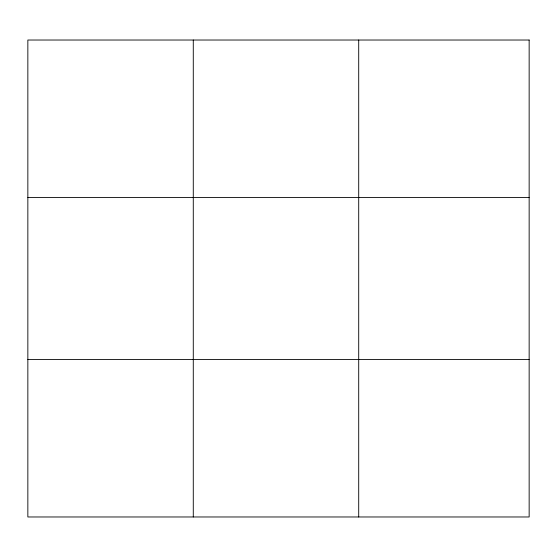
<?xml version="1.0" encoding="UTF-8"?>
<svg xmlns="http://www.w3.org/2000/svg" width="557" height="557" viewBox="0 0 557 557"><rect width="100%" height="100%" fill="white"/><g stroke="black" fill="none" stroke-linecap="round" stroke-linejoin="round"><path stroke-width="0.84" d="M193.279 516.973L193.279 40.027M358.708 516.973L358.708 40.027M27.85 197.422L529.15 197.422M27.85 359.578L529.15 359.578M529.15 40.027L529.15 516.973L27.85 516.973L27.85 40.027L529.15 40.027"/></g></svg>
